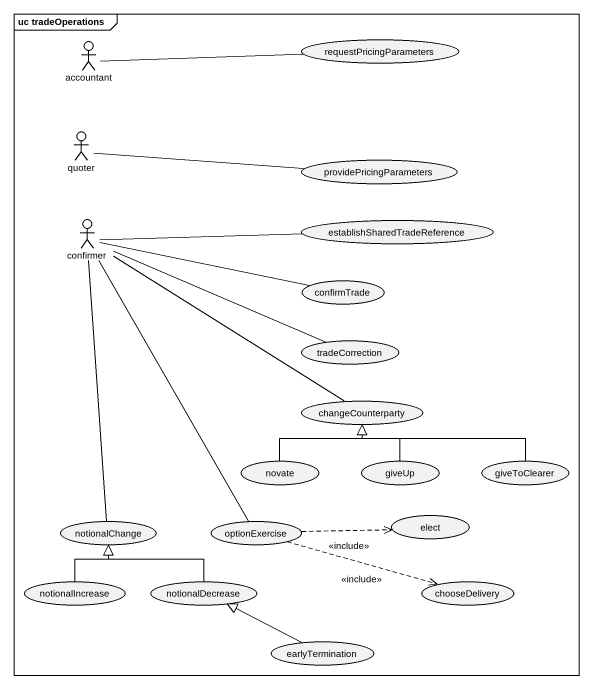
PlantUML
@startuml
mainframe uc tradeOperations
actor accountant
usecase requestPricingParameters
actor quoter
usecase providePricingParameters
actor confirmer
usecase "establishSharedTradeReference" as establishSharedTradeReferenc
usecase confirmTrade
usecase tradeCorrection
usecase changeCounterparty
usecase novate
usecase giveUp
usecase giveToClearer
usecase elect
usecase notionalChange
usecase optionExercise
usecase notionalIncrease
usecase notionalDecrease
usecase chooseDelivery
usecase earlyTermination
accountant -right- requestPricingParameters
quoter -right- providePricingParameters
confirmer -right- establishSharedTradeReferenc
confirmer -right- confirmTrade
confirmer -right- tradeCorrection
confirmer -- changeCounterparty
confirmer -- notionalChange
confirmer -- optionExercise
novate -up-|> changeCounterparty
giveUp -up-|> changeCounterparty
giveToClearer -left-|> changeCounterparty
optionExercise .right.> elect : <<include>>
optionExercise .right.> chooseDelivery : <<include>>
notionalIncrease -up-|> notionalChange
notionalDecrease -up-|> notionalChange
earlyTermination -left-|> notionalDecrease
@enduml
